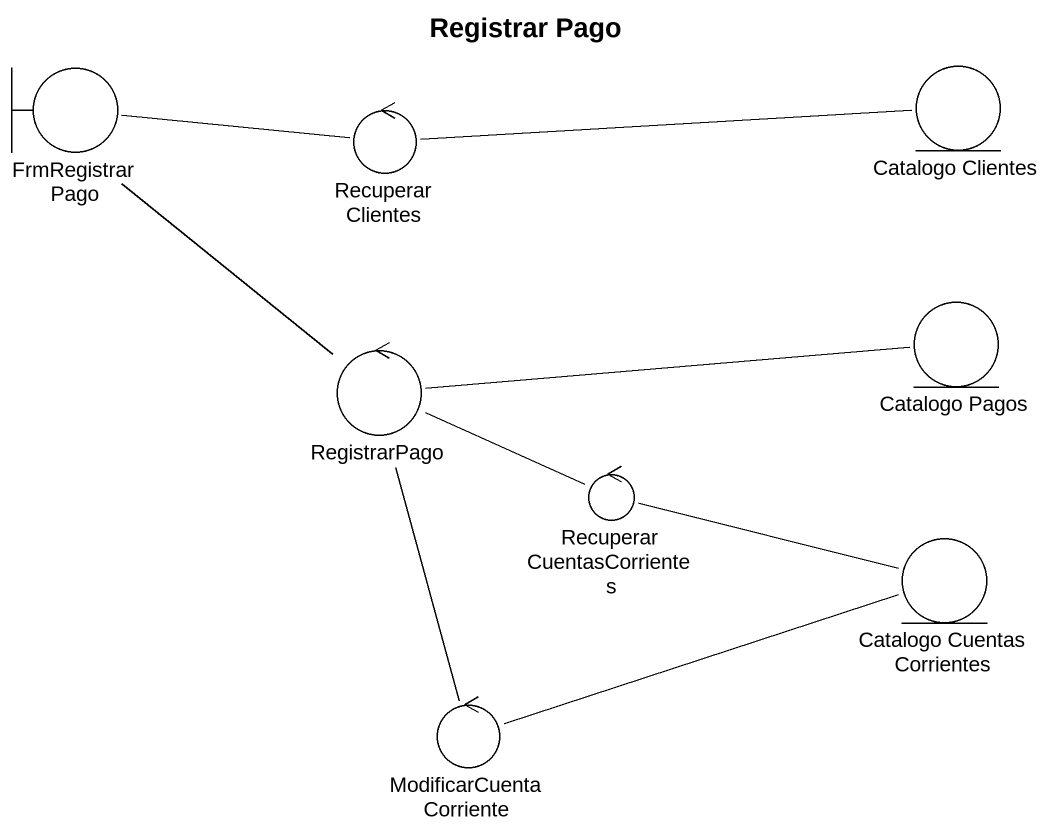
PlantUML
@startuml
title Registrar Pago
boundary FrmRegistrarPago
control "Recuperar Clientes" as Recuperar_Clientes
entity "Catalogo Clientes" as Catalogo_Clientes
entity "Catalogo Pagos" as Catalogo_Pagos
control RegistrarPago
control RecuperarCuentasCorrientes
entity "Catalogo Cuentas Corrientes" as Catalogo_Cuentas_Corrientes
control ModificarCuentaCorriente
FrmRegistrarPago -right- Recuperar_Clientes
FrmRegistrarPago -- RegistrarPago
Recuperar_Clientes -right- Catalogo_Clientes
RegistrarPago -right- Catalogo_Pagos
RegistrarPago -right- RecuperarCuentasCorrientes
RegistrarPago -- ModificarCuentaCorriente
RecuperarCuentasCorrientes -right- Catalogo_Cuentas_Corrientes
ModificarCuentaCorriente -right- Catalogo_Cuentas_Corrientes
@enduml
